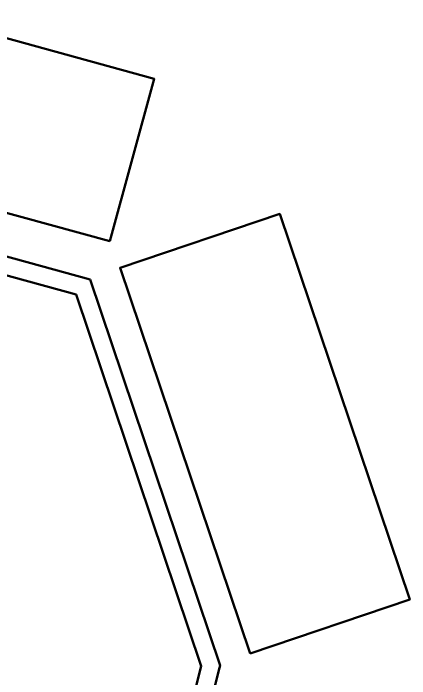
# Model space of a CAD drawing. Header units: inches. Extents: x 247 to 2765, y -1897 to -1110.
# Drawn here: x 2139.2 to 2205.1, y -1358.9 to -1248.3 of the extents above; entities that cross this region are included whole.
import ezdxf

# ---------------------------------------------------------------- set-up
doc = ezdxf.new("R2010")
doc.units = ezdxf.units.IN
doc.header["$MEASUREMENT"] = 0
doc.layers.add('Layer 1', color=7, linetype='Continuous')

msp = doc.modelspace()

# ---------------------------------------------------------------- linework, layer by layer
at = {"layer": 'Layer 1', "color": 18, "lineweight": 50, "true_color": 0x010101}
for points in [[(2155.22, -1286.23), (2115.5, -1275.32), (2122.92, -1248.32), (2162.63, -1259.23), (2155.22, -1286.23)], [(2178.56, -1354.73), (2156.95, -1290.62), (2183.48, -1281.68), (2205.09, -1345.78), (2178.56, -1354.73)]]:
    msp.add_lwpolyline(points, dxfattribs=at)
msp.add_open_spline([(2151.96, -1292.58), (2151.96, -1292.58), (2112.25, -1281.68), (2112.25, -1281.68), (2112.25, -1281.68), (2087.02, -1281.68), (2087.02, -1281.68), (2087.02, -1281.68), (2047.31, -1292.58), (2047.31, -1292.58), (2047.31, -1292.58), (2025.83, -1356.31), (2025.83, -1356.31), (2025.83, -1356.31), (2025.69, -1356.73), (2025.69, -1356.73), (2025.69, -1356.73), (2043.49, -1426.73), (2043.49, -1426.73), (2043.49, -1426.73), (2059.79, -1426.73), (2059.79, -1426.73), (2059.79, -1426.73), (2056.27, -1423.73), (2056.27, -1423.73), (2056.27, -1423.73), (2045.82, -1423.73), (2045.82, -1423.73), (2045.82, -1423.73), (2033.15, -1373.9), (2033.15, -1373.9), (2033.15, -1373.9), (2045.59, -1373.9), (2045.59, -1373.9), (2046.14, -1373.9), (2046.59, -1373.45), (2046.59, -1372.9), (2046.59, -1372.9), (2046.59, -1367.9), (2046.59, -1367.9), (2046.59, -1367.35), (2046.14, -1366.9), (2045.59, -1366.9), (2045.59, -1366.9), (2031.37, -1366.9), (2031.37, -1366.9), (2031.37, -1366.9), (2028.81, -1356.85), (2028.81, -1356.85), (2028.81, -1356.85), (2049.64, -1295.06), (2049.64, -1295.06), (2049.64, -1295.06), (2087.43, -1284.68), (2087.43, -1284.68), (2087.43, -1284.68), (2098.13, -1284.68), (2098.13, -1284.68), (2098.13, -1284.68), (2098.13, -1287.65), (2098.13, -1287.65), (2098.13, -1287.65), (2101.14, -1287.65), (2101.14, -1287.65), (2101.14, -1287.65), (2101.14, -1284.68), (2101.14, -1284.68), (2101.14, -1284.68), (2111.84, -1284.68), (2111.84, -1284.68), (2111.84, -1284.68), (2149.63, -1295.06), (2149.63, -1295.06), (2149.63, -1295.06), (2170.45, -1356.85), (2170.45, -1356.85), (2170.45, -1356.85), (2167.9, -1366.9), (2167.9, -1366.9), (2167.9, -1366.9), (2153.68, -1366.9), (2153.68, -1366.9), (2153.13, -1366.9), (2152.68, -1367.35), (2152.68, -1367.9), (2152.68, -1367.9), (2152.68, -1372.9), (2152.68, -1372.9), (2152.68, -1373.45), (2153.13, -1373.9), (2153.68, -1373.9), (2153.68, -1373.9), (2166.12, -1373.9), (2166.12, -1373.9), (2166.12, -1373.9), (2153.45, -1423.73), (2153.45, -1423.73), (2153.45, -1423.73), (2143, -1423.73), (2143, -1423.73), (2143, -1423.73), (2139.48, -1426.73), (2139.48, -1426.73), (2139.48, -1426.73), (2155.78, -1426.73), (2155.78, -1426.73), (2155.78, -1426.73), (2173.47, -1357.16), (2173.47, -1357.16), (2173.47, -1357.16), (2173.58, -1356.73), (2173.58, -1356.73), (2173.58, -1356.73), (2151.96, -1292.58), (2151.96, -1292.58)], degree=3, knots=[0, 0, 0, 0, 1, 1, 1, 2, 2, 2, 3, 3, 3, 4, 4, 4, 5, 5, 5, 6, 6, 6, 7, 7, 7, 8, 8, 8, 9, 9, 9, 10, 10, 10, 11, 11, 11, 12, 12, 12, 13, 13, 13, 14, 14, 14, 15, 15, 15, 16, 16, 16, 17, 17, 17, 18, 18, 18, 19, 19, 19, 20, 20, 20, 21, 21, 21, 22, 22, 22, 23, 23, 23, 24, 24, 24, 25, 25, 25, 26, 26, 26, 27, 27, 27, 28, 28, 28, 29, 29, 29, 30, 30, 30, 31, 31, 31, 32, 32, 32, 33, 33, 33, 34, 34, 34, 35, 35, 35, 36, 36, 36, 37, 37, 37, 38, 38, 38, 38], dxfattribs=at)

doc.saveas('drawing.dxf')
